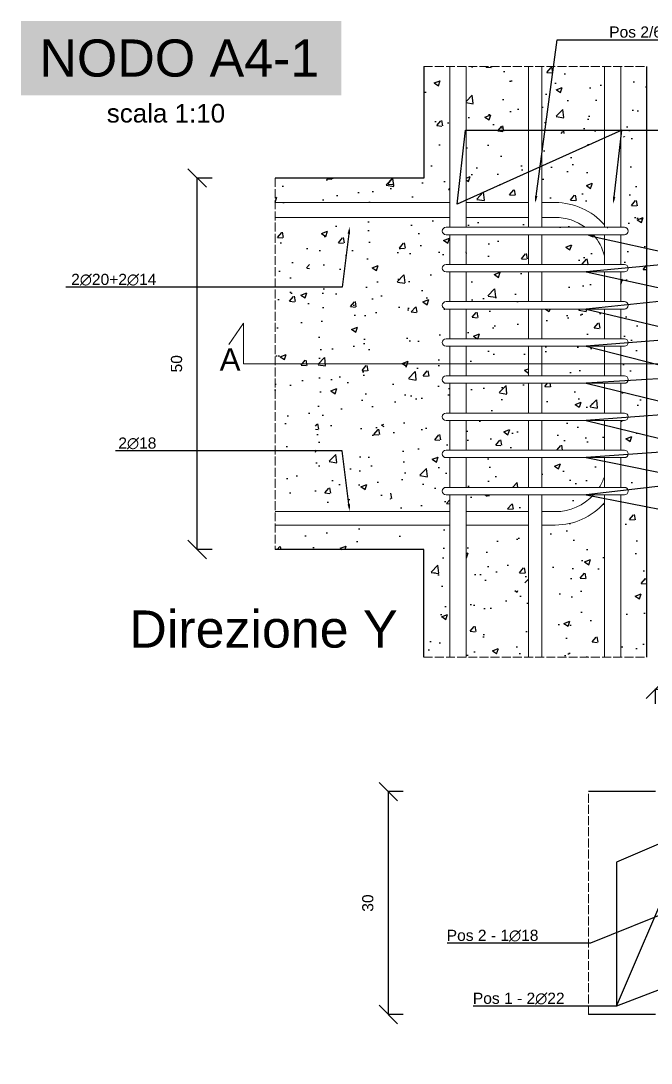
# Model space of a CAD drawing. Header units: millimetres. Extents: x -455371 to 117772, y -78417 to 116564.
# Drawn here: x -333745 to -332897, y 107063 to 108465 of the extents above; entities that cross this region are included whole.
import ezdxf
from ezdxf import colors
from ezdxf.entities.mleader import LeaderData, LeaderLine
from ezdxf.math import Vec2, Vec3

# ---------------------------------------------------------------- set-up
doc = ezdxf.new("R2010")
doc.units = ezdxf.units.MM
doc.linetypes.add('ACAD_ISO02W100', pattern=[15, 12, -3])
doc.layers.get('0').update_dxf_attribs({"color": 255})
for name, color, linetype, lineweight in [('armature', 5, 'Continuous', 18), ('Cls', 7, 'Continuous', 25), ('quote', 5, 'Continuous', 15), ('Scritte', 7, 'Continuous', 15), ('staffe', 10, 'Continuous', 15), ('tratteggio 1 a 50', 230, 'ACAD_ISO02W100', 15)]:
    doc.layers.add(name, color=color, linetype=linetype, lineweight=lineweight)
doc.layers.add('RETINI', color=253, linetype='Continuous')
doc.styles.get("Standard").update_dxf_attribs({"font": 'arial.ttf'})
doc.dimstyles.new('scala 1 a 10', dxfattribs={"dimtxt": 15, "dimasz": 25, "dimexe": 0.183, "dimexo": 0.1, "dimgap": 20, "dimtad": 2, "dimdec": 0, "dimlfac": 0.1, "dimzin": 0, "dimdsep": 46, "dimtxsty": 'Standard', "dimblk": 'OBLIQUE', "dimcen": -25, "dimadec": 0, "dimazin": 0, "dimtfac": 1, "dimtdec": 0, "dimtofl": 0, "dimtmove": 0, "dimatfit": 3, "dimfxl": 20, "dimfxlon": 1, "dimtolj": 1, "dimtzin": 0, "dimarcsym": 0})

# ---------------------------------------------------------------- blocks, each defined once
blk = doc.blocks.new('*U1373')
at = {"layer": 'staffe'}
blk.add_lwpolyline([(-120, 5), (120, 5, -1), (120, -5), (-120, -5, -1)], format="xyb", close=True, dxfattribs=at)
blk = doc.blocks.new('*U1374')
at = {"layer": 'armature', "color": 0, "linetype": 'ByBlock', "lineweight": -2, "transparency": 16777216}
for p in [(0, 350), (0, 300), (0, 250), (0, 200), (0, 150), (0, 100), (0, 50), (0, 0)]:
    blk.add_blockref('*U1373', p, dxfattribs=at)
blk = doc.blocks.new('_Oblique')
at = {"color": 0, "linetype": 'ByBlock', "lineweight": -2}
blk.add_line((-0.5, -0.5), (0.5, 0.5), dxfattribs=at)
blk = doc.blocks.new('*D2408')
at = {"layer": 'Defpoints', "color": 0, "transparency": 16777216}
for p in [(-332340.6, 107566), (-332890.6, 107428), (-332340.6, 107428)]:
    blk.add_point(p, dxfattribs=at)
at = {"layer": 'quote', "color": 0, "lineweight": -2, "transparency": 16777216}
for p, q in [((-332890.6, 107546), (-332890.6, 107566.2)), ((-332890.6, 107566), (-332340.6, 107566)), ((-332340.6, 107546), (-332340.6, 107566.2))]:
    blk.add_line(p, q, dxfattribs=at)
at = {"layer": 'quote', "color": 0, "lineweight": -2, "transparency": 16777216, "xscale": 25, "yscale": 25, "zscale": 25, "rotation": 180}
blk.add_blockref('_Oblique', (-332890.6, 107566), dxfattribs=at)
at = {"layer": 'quote', "color": 0, "lineweight": -2, "transparency": 16777216, "xscale": 25, "yscale": 25, "zscale": 25}
blk.add_blockref('_Oblique', (-332340.6, 107566), dxfattribs=at)
at = {"layer": 'quote', "color": 0, "transparency": 16777216, "insert": (-332615.6, 107593.7), "char_height": 15, "attachment_point": 5}
blk.add_mtext('\\A1;55', dxfattribs=at)
blk = doc.blocks.new('*D2409')
at = {"layer": 'Defpoints', "color": 0, "transparency": 16777216}
for p in [(-333250.1, 107428), (-332890.6, 107428), (-332890.6, 107128)]:
    blk.add_point(p, dxfattribs=at)
at = {"layer": 'quote', "color": 0, "lineweight": -2, "transparency": 16777216}
for p, q in [((-333230.1, 107428), (-333250.2, 107428)), ((-333250.1, 107128), (-333250.1, 107428)), ((-333230.1, 107128), (-333250.2, 107128))]:
    blk.add_line(p, q, dxfattribs=at)
at = {"layer": 'quote', "color": 0, "lineweight": -2, "transparency": 16777216, "xscale": 25, "yscale": 25, "zscale": 25}
for p, rotation in [((-333250.1, 107428), 90), ((-333250.1, 107128), 270)]:
    blk.add_blockref('_Oblique', p, dxfattribs=dict(at, rotation=rotation))
at = {"layer": 'quote', "color": 0, "transparency": 16777216, "insert": (-333277.7, 107278), "char_height": 15, "attachment_point": 5, "rotation": 90}
blk.add_mtext('\\A1;30', dxfattribs=at)
blk = doc.blocks.new('*D2419')
at = {"layer": 'Defpoints', "color": 0, "transparency": 16777216}
for p in [(-333507.3, 108253.8), (-332902.5, 108253.8), (-332902.5, 107753.8)]:
    blk.add_point(p, dxfattribs=at)
at = {"layer": 'quote', "color": 0, "lineweight": -2, "transparency": 16777216}
for p, q in [((-333487.3, 108253.8), (-333507.5, 108253.8)), ((-333507.3, 107753.8), (-333507.3, 108253.8)), ((-333487.3, 107753.8), (-333507.5, 107753.8))]:
    blk.add_line(p, q, dxfattribs=at)
at = {"layer": 'quote', "color": 0, "lineweight": -2, "transparency": 16777216, "xscale": 25, "yscale": 25, "zscale": 25}
for p, rotation in [((-333507.3, 108253.8), 90), ((-333507.3, 107753.8), 270)]:
    blk.add_blockref('_Oblique', p, dxfattribs=dict(at, rotation=rotation))
at = {"layer": 'quote', "color": 0, "transparency": 16777216, "insert": (-333535, 108003.8), "char_height": 15, "attachment_point": 5, "rotation": 90}
blk.add_mtext('\\A1;50', dxfattribs=at)

msp = doc.modelspace()

# ---------------------------------------------------------------- hatches: boundary and pattern name
at = {"layer": 'RETINI'}
h = msp.add_hatch(dxfattribs=at)
h.set_pattern_fill('AR-CONC', color=256, scale=0.45)
h.paths.add_polyline_path([(-333167.5, 107977.5), (-333172.5, 107977.5, -1), (-333172.5, 107987.5), (-333167.5, 107987.5), (-333167.5, 108027.5), (-333172.5, 108027.5, -1), (-333172.5, 108037.5), (-333167.5, 108037.5), (-333167.5, 108077.5), (-333172.5, 108077.5, -1), (-333172.5, 108087.5), (-333167.5, 108087.5), (-333167.5, 108127.5), (-333172.5, 108127.5, -1), (-333172.5, 108137.5), (-333167.5, 108137.5), (-333167.5, 108177.5), (-333172.5, 108177.5, -1), (-333172.5, 108187.5), (-333167.5, 108187.5), (-333167.5, 108200.8), (-333248.1, 108200.8), (-333248.1, 107804.8), (-333167.5, 107804.8), (-333167.5, 107827.5), (-333172.5, 107827.5, -1), (-333172.5, 107837.5), (-333167.5, 107837.5), (-333167.5, 107877.5), (-333172.5, 107877.5, -1), (-333172.5, 107887.5), (-333167.5, 107887.5), (-333167.5, 107927.5), (-333172.5, 107927.5, -1), (-333172.5, 107937.5), (-333167.5, 107937.5)])
h.paths.add_polyline_path([(-333256.1, 108200.8), (-333348.1, 108200.8), (-333348.1, 107804.8), (-333256.1, 107804.8)])
h.paths.add_polyline_path([(-333356.1, 108200.8), (-333402.5, 108200.8), (-333402.5, 107804.8), (-333356.1, 107804.8)])
h.paths.add_polyline_path([(-333061.5, 108200.8), (-333145.5, 108200.8), (-333145.5, 108187.5), (-333061.5, 108187.5)])
h.paths.add_polyline_path([(-333025.5, 108200.8), (-333043.5, 108200.8), (-333043.5, 108187.5), (-332985.2, 108187.5, 0.160184)])
h.paths.add_polyline_path([(-333061.5, 108177.5), (-333145.5, 108177.5), (-333145.5, 108137.5), (-333061.5, 108137.5)])
h.paths.add_polyline_path([(-332974.3, 108177.5), (-333043.5, 108177.5), (-333043.5, 108137.5), (-332959.5, 108137.5), (-332959.5, 108149.2, 0.119255)])
h.paths.add_polyline_path([(-333061.5, 108127.5), (-333145.5, 108127.5), (-333145.5, 108087.5), (-333061.5, 108087.5)])
h.paths.add_polyline_path([(-332959.5, 108127.5), (-333043.5, 108127.5), (-333043.5, 108087.5), (-332959.5, 108087.5)])
h.paths.add_polyline_path([(-333061.5, 108077.5), (-333145.5, 108077.5), (-333145.5, 108037.5), (-333061.5, 108037.5)])
h.paths.add_polyline_path([(-332959.5, 108077.5), (-333043.5, 108077.5), (-333043.5, 108037.5), (-332959.5, 108037.5)])
h.paths.add_polyline_path([(-333061.5, 108027.5), (-333145.5, 108027.5), (-333145.5, 107987.5), (-333061.5, 107987.5)])
h.paths.add_polyline_path([(-332959.5, 108027.5), (-333043.5, 108027.5), (-333043.5, 107987.5), (-332959.5, 107987.5)])
h.paths.add_polyline_path([(-333061.5, 107977.5), (-333145.5, 107977.5), (-333145.5, 107937.5), (-333061.5, 107937.5)])
h.paths.add_polyline_path([(-332959.5, 107977.5), (-333043.5, 107977.5), (-333043.5, 107937.5), (-332959.5, 107937.5)])
h.paths.add_polyline_path([(-333061.5, 107927.5), (-333145.5, 107927.5), (-333145.5, 107887.5), (-333061.5, 107887.5)])
h.paths.add_polyline_path([(-332959.5, 107927.5), (-333043.5, 107927.5), (-333043.5, 107887.5), (-332959.5, 107887.5)])
h.paths.add_polyline_path([(-333061.5, 107877.5), (-333145.5, 107877.5), (-333145.5, 107837.5), (-333061.5, 107837.5)])
h.paths.add_polyline_path([(-332959.5, 107877.5), (-333043.5, 107877.5), (-333043.5, 107837.5), (-332966.3, 107837.5, 0.055495), (-332959.5, 107851.5)])
h.paths.add_polyline_path([(-333061.5, 107827.5), (-333145.5, 107827.5), (-333145.5, 107804.8), (-333061.5, 107804.8)])
h.paths.add_polyline_path([(-332973.9, 107827.5), (-333043.5, 107827.5), (-333043.5, 107804.8), (-333025.5, 107804.8, 0.210392)])
h.paths.add_polyline_path([(-333061.5, 107786.8), (-333145.5, 107786.8), (-333145.5, 107708.8), (-333061.5, 107708.8)])
h.paths.add_polyline_path([(-333061.5, 107698.8), (-333145.5, 107698.8), (-333145.5, 107608.8), (-333061.5, 107608.8)])
h.paths.add_polyline_path([(-332959.5, 107816.6, -0.21525), (-333025.5, 107786.8), (-333043.5, 107786.8), (-333043.5, 107708.8), (-332959.5, 107708.8)])
h.paths.add_polyline_path([(-332959.5, 107698.8), (-333043.5, 107698.8), (-333043.5, 107608.8), (-332959.5, 107608.8)])
h.paths.add_polyline_path([(-333061.5, 108303.8), (-333145.5, 108303.8), (-333145.5, 108220.8), (-333061.5, 108220.8)])
h.paths.add_polyline_path([(-332959.5, 108303.8), (-333043.5, 108303.8), (-333043.5, 108220.8), (-333025.5, 108220.8, -0.21525), (-332959.5, 108191)])
h.paths.add_polyline_path([(-332959.5, 108403.8), (-333043.5, 108403.8), (-333043.5, 108313.8), (-332959.5, 108313.8)])
h.paths.add_polyline_path([(-333061.5, 108403.8), (-333145.5, 108403.8), (-333145.5, 108313.8), (-333061.5, 108313.8)])
h = msp.add_hatch(dxfattribs=at)
h.set_pattern_fill('AR-CONC', color=256, scale=0.45)
edge = h.paths.add_edge_path()
edge.add_line((-333167.5, 108403.8), (-333202.5, 108403.8))
edge.add_line((-333202.5, 108403.8), (-333202.5, 108253.8))
edge.add_line((-333202.5, 108253.8), (-333402.5, 108253.8))
edge.add_line((-333402.5, 108253.8), (-333402.5, 108220.8))
edge.add_line((-333402.5, 108220.8), (-333356.1, 108220.8))
edge.add_line((-333356.1, 108220.8), (-333356.1, 108224.8))
edge.add_arc((-333352.1, 108224.8), 4, 2.2127, 180.0004, ccw=False)
edge.add_line((-333348.1, 108225), (-333348.1, 108220.8))
edge.add_line((-333348.1, 108220.8), (-333256.1, 108220.8))
edge.add_line((-333256.1, 108220.8), (-333256.1, 108224.8))
edge.add_arc((-333252.1, 108224.8), 4, 2.2127, 180.0004, ccw=False)
edge.add_line((-333248.1, 108225), (-333248.1, 108220.8))
edge.add_line((-333248.1, 108220.8), (-333167.5, 108220.8))
edge.add_line((-333167.5, 108220.8), (-333167.5, 108303.8))
edge.add_line((-333167.5, 108303.8), (-333172.5, 108303.8))
edge.add_arc((-333172.5, 108308.8), 5, 90, 270, ccw=False)
edge.add_line((-333172.5, 108313.8), (-333167.5, 108313.8))
edge.add_line((-333167.5, 108313.8), (-333167.5, 108403.8))
h = msp.add_hatch(dxfattribs=at)
h.set_pattern_fill('AR-CONC', color=256, scale=0.45)
edge = h.paths.add_edge_path()
edge.add_line((-332927.5, 107608.8), (-332902.5, 107608.8))
edge.add_line((-332902.5, 107608.8), (-332902.5, 108403.8))
edge.add_line((-332902.5, 108403.8), (-332927.5, 108403.8))
edge.add_arc((-332932.5, 108403.8), 5, -90, 0, ccw=False)
edge.add_line((-332932.5, 108398.8), (-332937.3, 108398.8))
edge.add_line((-332937.3, 108398.8), (-332937.4, 108308.8))
edge.add_line((-332937.4, 108308.8), (-332932.5, 108308.8))
edge.add_arc((-332932.5, 108303.8), 5, -90, 90, ccw=False)
edge.add_line((-332932.5, 108298.8), (-332937.4, 108298.8))
edge.add_line((-332937.4, 108298.8), (-332937.5, 108253.8))
edge.add_line((-332937.5, 108253.8), (-332937.5, 108187.5))
edge.add_line((-332937.5, 108187.5), (-332932.5, 108187.5))
edge.add_arc((-332932.5, 108182.5), 5, -90, 90, ccw=False)
edge.add_line((-332932.5, 108177.5), (-332937.5, 108177.5))
edge.add_line((-332937.5, 108177.5), (-332937.5, 108137.5))
edge.add_line((-332937.5, 108137.5), (-332932.5, 108137.5))
edge.add_arc((-332932.5, 108132.5), 5, -90, 90, ccw=False)
edge.add_line((-332932.5, 108127.5), (-332937.5, 108127.5))
edge.add_line((-332937.5, 108127.5), (-332937.5, 108087.5))
edge.add_line((-332937.5, 108087.5), (-332932.5, 108087.5))
edge.add_arc((-332932.5, 108082.5), 5, -90, 90, ccw=False)
edge.add_line((-332932.5, 108077.5), (-332937.5, 108077.5))
edge.add_line((-332937.5, 108077.5), (-332937.5, 108037.5))
edge.add_line((-332937.5, 108037.5), (-332932.5, 108037.5))
edge.add_arc((-332932.5, 108032.5), 5, -90, 90, ccw=False)
edge.add_line((-332932.5, 108027.5), (-332937.5, 108027.5))
edge.add_line((-332937.5, 108027.5), (-332937.5, 107987.5))
edge.add_line((-332937.5, 107987.5), (-332932.5, 107987.5))
edge.add_arc((-332932.5, 107982.5), 5, -90, 90, ccw=False)
edge.add_line((-332932.5, 107977.5), (-332937.5, 107977.5))
edge.add_line((-332937.5, 107977.5), (-332937.5, 107937.5))
edge.add_line((-332937.5, 107937.5), (-332932.5, 107937.5))
edge.add_arc((-332932.5, 107932.5), 5, -90, 90, ccw=False)
edge.add_line((-332932.5, 107927.5), (-332937.5, 107927.5))
edge.add_line((-332937.5, 107927.5), (-332937.5, 107887.5))
edge.add_line((-332937.5, 107887.5), (-332932.5, 107887.5))
edge.add_arc((-332932.5, 107882.5), 5, -90, 90, ccw=False)
edge.add_line((-332932.5, 107877.5), (-332937.5, 107877.5))
edge.add_line((-332937.5, 107877.5), (-332937.5, 107837.5))
edge.add_line((-332937.5, 107837.5), (-332932.5, 107837.5))
edge.add_arc((-332932.5, 107832.5), 5, -90, 90, ccw=False)
edge.add_line((-332932.5, 107827.5), (-332937.5, 107827.5))
edge.add_line((-332937.5, 107827.5), (-332937.5, 107713.8))
edge.add_line((-332937.5, 107713.8), (-332932.5, 107713.8))
edge.add_arc((-332932.5, 107708.8), 5, -90, 90, ccw=False)
edge.add_line((-332932.5, 107703.8), (-332937.5, 107703.8))
edge.add_line((-332937.5, 107703.8), (-332937.5, 107613.8))
edge.add_line((-332937.5, 107613.8), (-332932.5, 107613.8))
edge.add_arc((-332932.5, 107608.8), 5, 0, 90, ccw=False)
h = msp.add_hatch(dxfattribs=at)
h.set_pattern_fill('AR-CONC', color=256, scale=0.45)
edge = h.paths.add_edge_path()
edge.add_line((-333202.5, 107608.8), (-333167.5, 107608.8))
edge.add_line((-333167.5, 107608.8), (-333167.5, 107698.8))
edge.add_line((-333167.5, 107698.8), (-333172.5, 107698.8))
edge.add_arc((-333172.5, 107703.8), 5, 90, 270, ccw=False)
edge.add_line((-333172.5, 107708.8), (-333167.5, 107708.8))
edge.add_line((-333167.5, 107708.8), (-333167.5, 107786.8))
edge.add_line((-333167.5, 107786.8), (-333248.1, 107786.8))
edge.add_line((-333248.1, 107786.8), (-333248.1, 107782.8))
edge.add_arc((-333252.1, 107782.7), 4, -180, 2.2127, ccw=False)
edge.add_line((-333256.1, 107782.7), (-333256.1, 107786.8))
edge.add_line((-333256.1, 107786.8), (-333348.1, 107786.8))
edge.add_line((-333348.1, 107786.8), (-333348.1, 107782.8))
edge.add_arc((-333352.1, 107782.7), 4, -180, 2.2127, ccw=False)
edge.add_line((-333356.1, 107782.7), (-333356.1, 107786.8))
edge.add_line((-333356.1, 107786.8), (-333402.5, 107786.8))
edge.add_line((-333402.5, 107786.8), (-333402.5, 107753.8))
edge.add_line((-333402.5, 107753.8), (-333202.5, 107753.8))
edge.add_line((-333202.5, 107753.8), (-333202.5, 107608.8))

# ---------------------------------------------------------------- linework, layer by layer
at = {"layer": 'armature'}
for points in [[(-333167.5, 108403.8), (-333167.5, 108187.5)], [(-333167.5, 108403.8), (-333167.5, 108313.8)], [(-333145.5, 108313.8), (-333145.5, 108403.8)], [(-333145.5, 108187.5), (-333145.5, 108403.8)], [(-333061.5, 108313.8), (-333061.5, 108403.8)], [(-333061.5, 108187.5), (-333061.5, 108403.8)], [(-333043.5, 108403.8), (-333043.5, 108187.5)], [(-333043.5, 108403.8), (-333043.5, 108313.8)], [(-332959.5, 108313.8), (-332959.5, 108403.8)], [(-332959.5, 108187.5), (-332959.5, 108403.8)], [(-332937.5, 108403.8), (-332937.5, 108187.5)], [(-332937.5, 108403.8), (-332937.5, 108313.8)], [(-332937.5, 108224.8), (-332937.5, 108187.5)], [(-333356.1, 108220.8), (-333402.5, 108220.8)], [(-333167.5, 108220.8), (-333402.5, 108220.8)], [(-333256.1, 108220.8), (-333348.1, 108220.8)], [(-333061.5, 108220.8), (-333145.5, 108220.8)], [(-333402.5, 108200.8), (-333356.1, 108200.8)], [(-333402.5, 108200.8), (-333167.5, 108200.8)], [(-333348.1, 108200.8), (-333256.1, 108200.8)], [(-333145.5, 108200.8), (-333061.5, 108200.8)], [(-332955.5, 108186.1), (-332955.5, 108187.5)], [(-333167.5, 108177.5), (-333167.5, 108137.5)], [(-333145.5, 108137.5), (-333145.5, 108177.5)], [(-333061.5, 108137.5), (-333061.5, 108177.5)], [(-333043.5, 108177.5), (-333043.5, 108137.5)], [(-332959.5, 108137.5), (-332959.5, 108177.5)], [(-332937.5, 108177.5), (-332937.5, 108137.5)], [(-332937.5, 108177.5), (-332937.5, 108137.5)], [(-333167.5, 108127.5), (-333167.5, 108087.5)], [(-333145.5, 108087.5), (-333145.5, 108127.5)], [(-333061.5, 108087.5), (-333061.5, 108127.5)], [(-333043.5, 108127.5), (-333043.5, 108087.5)], [(-332959.5, 108087.5), (-332959.5, 108127.5)], [(-332937.5, 108127.5), (-332937.5, 108087.5)], [(-332937.5, 108127.5), (-332937.5, 108087.5)], [(-332937.5, 108087.5), (-332937.5, 108127.5)], [(-333167.5, 108077.5), (-333167.5, 108037.5)], [(-333145.5, 108037.5), (-333145.5, 108077.5)], [(-333061.5, 108037.5), (-333061.5, 108077.5)], [(-333043.5, 108077.5), (-333043.5, 108037.5)], [(-332959.5, 108037.5), (-332959.5, 108077.5)], [(-332937.5, 108077.5), (-332937.5, 108037.5)], [(-332937.5, 108077.5), (-332937.5, 108037.5)], [(-332937.5, 108037.5), (-332937.5, 108077.5)], [(-333167.5, 108027.5), (-333167.5, 107987.5)], [(-333145.5, 107987.5), (-333145.5, 108027.5)], [(-333061.5, 107987.5), (-333061.5, 108027.5)], [(-333043.5, 108027.5), (-333043.5, 107987.5)], [(-332959.5, 107987.5), (-332959.5, 108027.5)], [(-332937.5, 108027.5), (-332937.5, 107987.5)], [(-332937.5, 108027.5), (-332937.5, 107987.5)], [(-332937.5, 107987.5), (-332937.5, 108027.5)], [(-333167.5, 107977.5), (-333167.5, 107937.5)], [(-333145.5, 107937.5), (-333145.5, 107977.5)], [(-333061.5, 107937.5), (-333061.5, 107977.5)], [(-333043.5, 107977.5), (-333043.5, 107937.5)], [(-332959.5, 107937.5), (-332959.5, 107977.5)], [(-332937.5, 107977.5), (-332937.5, 107937.5)], [(-332937.5, 107977.5), (-332937.5, 107937.5)], [(-332937.5, 107937.5), (-332937.5, 107977.5)], [(-333167.5, 107927.5), (-333167.5, 107887.5)], [(-333145.5, 107887.5), (-333145.5, 107927.5)], [(-333061.5, 107887.5), (-333061.5, 107927.5)], [(-333043.5, 107927.5), (-333043.5, 107887.5)], [(-332959.5, 107887.5), (-332959.5, 107927.5)], [(-332937.5, 107927.5), (-332937.5, 107887.5)], [(-332937.5, 107927.5), (-332937.5, 107887.5)], [(-332937.5, 107887.5), (-332937.5, 107927.5)], [(-333167.5, 107877.5), (-333167.5, 107837.5)], [(-333145.5, 107837.5), (-333145.5, 107877.5)], [(-333061.5, 107837.5), (-333061.5, 107877.5)], [(-333043.5, 107877.5), (-333043.5, 107837.5)], [(-332959.5, 107837.5), (-332959.5, 107877.5)], [(-332937.5, 107877.5), (-332937.5, 107837.5)], [(-332937.5, 107877.5), (-332937.5, 107874.8)], [(-332937.5, 107837.5), (-332937.5, 107877.5)], [(-333167.5, 107827.5), (-333167.5, 107608.8)], [(-333145.5, 107608.8), (-333145.5, 107827.5)], [(-333061.5, 107608.8), (-333061.5, 107827.5)], [(-333043.5, 107827.5), (-333043.5, 107608.8)], [(-332959.5, 107608.8), (-332959.5, 107827.5)], [(-332937.5, 107782.8), (-332937.5, 107827.5)], [(-332937.5, 107827.5), (-332937.5, 107608.8)], [(-333402.5, 107804.8), (-333356.1, 107804.8)], [(-333402.5, 107804.8), (-333167.5, 107804.8)], [(-333348.1, 107804.8), (-333256.1, 107804.8)], [(-333145.5, 107804.8), (-333061.5, 107804.8)], [(-333356.1, 107786.8), (-333402.5, 107786.8)], [(-333167.5, 107786.8), (-333402.5, 107786.8)], [(-333256.1, 107786.8), (-333348.1, 107786.8)], [(-333061.5, 107786.8), (-333145.5, 107786.8)], [(-333167.5, 107698.8), (-333167.5, 107608.8)], [(-333145.5, 107608.8), (-333145.5, 107698.8)], [(-333061.5, 107608.8), (-333061.5, 107698.8)], [(-333043.5, 107698.8), (-333043.5, 107608.8)], [(-332959.5, 107608.8), (-332959.5, 107698.8)], [(-332937.5, 107698.8), (-332937.5, 107608.8)]]:
    msp.add_lwpolyline(points, dxfattribs=at)
for points in [[(-332959.5, 108191, 0.21525), (-333025.5, 108220.8), (-333043.5, 108220.8)], [(-333043.5, 108200.8), (-333025.5, 108200.8, -0.160184), (-332985.2, 108187.5)], [(-332974.3, 108177.5, -0.119255), (-332959.5, 108149.2, -0.119255)], [(-332966.3, 107837.5, 0.055495), (-332959.5, 107851.5)], [(-333043.5, 107804.8), (-333025.5, 107804.8, 0.210392), (-332973.9, 107827.5)], [(-332959.5, 107816.6, -0.21525), (-333025.5, 107786.8), (-333043.5, 107786.8)]]:
    msp.add_lwpolyline(points, format="xyb", dxfattribs=at)
at = {"layer": 'Cls'}
for points in [[(-333202.5, 108403.8), (-333202.5, 108253.8), (-333402.5, 108253.8)], [(-332902.5, 107608.8), (-332902.5, 108403.8)], [(-333202.5, 107608.8), (-333202.5, 107753.8), (-333402.5, 107753.8)], [(-332890.6, 107428), (-332981, 107428)], [(-332890.6, 107128), (-332981, 107128)]]:
    msp.add_lwpolyline(points, dxfattribs=at)
at = {"layer": 'quote'}
msp.add_lwpolyline([(-332770.5, 108029.8), (-332790.1, 108058.6), (-332790.1, 108003.8), (-332790.1, 108003.8), (-332790.1, 108003.8), (-332790.1, 108003.8), (-333444.9, 108003.8), (-333444.9, 108058.6), (-333464.5, 108029.8)], dxfattribs=at)
at = {"layer": 'tratteggio 1 a 50'}
for points in [[(-333202.5, 108403.8), (-332902.5, 108403.8)], [(-333402.5, 108253.8), (-333402.5, 107753.8)], [(-333202.5, 107608.8), (-332902.5, 107608.8)], [(-332981, 107128), (-332981, 107428)]]:
    msp.add_lwpolyline(points, dxfattribs=at)

# ---------------------------------------------------------------- block references
at = {"layer": 'armature'}
msp.add_blockref('*U1374', (-333052.5, 107832.5), dxfattribs=at)

# ---------------------------------------------------------------- texts
at = {"layer": 'Scritte', "insert": (-333719.5, 108440.3), "char_height": 50, "attachment_point": 1, "bg_fill": 1, "box_fill_scale": 1.5, "bg_fill_color": 253, "bg_fill_transparency": 0}
msp.add_mtext_dynamic_manual_height_columns('NODO A4-1', width=381.215, gutter_width=12.5, heights=[0], dxfattribs=at)
at = {"layer": 'Scritte', "attachment_point": 1}
for s, width, heights, insert, char_height in [('scala 1:10', 172.003, [34.7], (-333628.9, 108353.5), 25), ('\\pxt16;A', 52.404, [0], (-333477, 108024.7), 30), ('Direzione Y', 381.257, [89.6], (-333598.6, 107671.8), 50)]:
    msp.add_mtext_dynamic_manual_height_columns(s, width=width, gutter_width=12.5, heights=heights, dxfattribs=dict(at, insert=insert, char_height=char_height))

# ---------------------------------------------------------------- dimensions: what is measured, and where the dimension line sits
at = {"layer": 'quote'}
for base, p1, p2, picture, middle in [((-333507.3, 108253.8), (-332902.5, 107753.8), (-332902.5, 108253.8), '*D2419', (-333535, 108003.8)), ((-333250.1, 107428), (-332890.6, 107128), (-332890.6, 107428), '*D2409', (-333277.7, 107278))]:
    dim = msp.add_linear_dim(base=base, p1=p1, p2=p2, angle=90, dimstyle='scala 1 a 10', dxfattribs=at)
    dim.commit()
    dim.dimension.update_dxf_attribs({"geometry": picture, "text_midpoint": middle})
dim = msp.add_linear_dim(base=(-332340.6, 107566), p1=(-332890.6, 107428), p2=(-332340.6, 107428), dimstyle='scala 1 a 10', dxfattribs=at)
dim.commit()
dim.dimension.update_dxf_attribs({"geometry": '*D2408', "text_midpoint": (-332615.6, 107593.7)})

# ---------------------------------------------------------------- leaders
ml = msp.add_multileader_mtext('Standard', dxfattribs=at)
ml.set_content('Pos 2/6 - 2∅18', color=256)
ml.set_leader_properties()
ml.build(insert=Vec2(0, 0))
ml.multileader.update_dxf_attribs({"text_left_attachment_type": 6, "text_right_attachment_type": 6, "dogleg_length": 20, "arrow_head_size": 10})
ctx = ml.context
ctx.base_point, ctx.char_height, ctx.arrow_head_size, ctx.landing_gap_size, ctx.plane_origin = Vec3(-333003, 108439.8), 15, 10, 50, Vec3(-333048.5, 108309.2)
ctx.left_attachment, ctx.right_attachment = 6, 6
notes = []
notes.append((ctx, [(0, (1, 1, 0), (-333023, 108439.8), (1, 0), 20, [(1, [(-333052.5, 108219.7), (-333023, 108439.8)], 0, [])])]))
ctx.mtext.insert, ctx.mtext.flow_direction = Vec3(-332953, 108457.8), 5
ml = msp.add_multileader_mtext('Standard', dxfattribs=at)
ml.set_content('Pos 1/5 - 2∅22', color=256)
ml.set_leader_properties()
ml.build(insert=Vec2(0, 0))
ml.multileader.update_dxf_attribs({"text_left_attachment_type": 6, "text_right_attachment_type": 6, "dogleg_length": 20, "arrow_head_size": 10})
ctx = ml.context
ctx.base_point, ctx.char_height, ctx.arrow_head_size, ctx.landing_gap_size, ctx.plane_origin = Vec3(-332916, 108318.3), 15, 10, 50, Vec3(-332943.5, 108308)
ctx.left_attachment, ctx.right_attachment = 6, 6
notes.append((ctx, [(0, (1, 1, 0), (-332936, 108318.3), (1, 0), 20, [(0, [(-332947.5, 108218.6), (-332936, 108318.3), (-333157.5, 108218.6), (-333146.4, 108318.3)], 0, [])])]))
ctx.mtext.insert, ctx.mtext.flow_direction = Vec3(-332866, 108336.3), 5
ml = msp.add_multileader_mtext('Standard', dxfattribs=at)
ml.set_content('2∅20+2∅14', color=256)
ml.set_leader_properties()
ml.build(insert=Vec2(0, 0))
ml.multileader.update_dxf_attribs({"text_left_attachment_type": 6, "text_right_attachment_type": 6, "dogleg_length": 20, "arrow_head_size": 10})
ctx = ml.context
ctx.base_point, ctx.char_height, ctx.arrow_head_size, ctx.landing_gap_size, ctx.plane_origin = Vec3(-333725.3, 108106.9), 15, 10, 50, Vec3(-333616.5, 108117.3)
ctx.left_attachment, ctx.right_attachment, ctx.text_align_type = 6, 6, 2
notes.append((ctx, [(0, (1, 1, 0), (-333492.2, 108106.9), (-1, 0), 20, [(0, [(-333302.1, 108188.7), (-333312.2, 108106.9)], 0, [])])]))
ctx.mtext.insert, ctx.mtext.alignment, ctx.mtext.flow_direction = Vec3(-333562.2, 108124.9), 3, 5
ml = msp.add_multileader_mtext('Standard', dxfattribs=at)
ml.set_content('8∅10/5', color=256)
ml.set_leader_properties()
ml.build(insert=Vec2(0, 0))
ml.multileader.update_dxf_attribs({"text_left_attachment_type": 6, "text_right_attachment_type": 6, "dogleg_length": 20, "arrow_head_size": 10})
ctx = ml.context
ctx.base_point, ctx.char_height, ctx.arrow_head_size, ctx.landing_gap_size, ctx.plane_origin = Vec3(-332807.4, 107730.1), 15, 10, 50, Vec3(-332875.6, 108272)
ctx.left_attachment, ctx.right_attachment = 6, 6
notes.append((ctx, [(0, (1, 1, 0), (-332827.4, 107730.1), (1, 0), 20, [(7, [(-332984.1, 108177.5), (-332827.4, 108142.4), (-332984.1, 108127.5), (-332827.4, 108093.5), (-332984.1, 108077.5), (-332827.4, 108040.1), (-332984.1, 108027.5), (-332827.4, 107987.5), (-332984.1, 107977.5), (-332827.4, 107939.4), (-332984.1, 107927.5), (-332827.4, 107889.1), (-332984.1, 107877.5), (-332827.4, 107845.9), (-332984.1, 107827.5), (-332827.4, 107797)], 0, [])])]))
ctx.mtext.insert, ctx.mtext.flow_direction = Vec3(-332757.4, 107748.1), 5
ml = msp.add_multileader_mtext('Standard', dxfattribs=at)
ml.set_content('2∅18', color=256)
ml.set_leader_properties()
ml.build(insert=Vec2(0, 0))
ml.multileader.update_dxf_attribs({"text_left_attachment_type": 6, "text_right_attachment_type": 6, "dogleg_length": 20, "arrow_head_size": 10})
ctx = ml.context
ctx.base_point, ctx.char_height, ctx.arrow_head_size, ctx.landing_gap_size, ctx.plane_origin = Vec3(-333661.9, 107886.6), 15, 10, 50, Vec3(-333616.5, 107876.3)
ctx.left_attachment, ctx.right_attachment, ctx.text_align_type = 6, 6, 2
notes.append((ctx, [(0, (1, 1, 0), (-333492.2, 107886.6), (-1, 0), 20, [(0, [(-333302.1, 107804.8), (-333312.2, 107886.6)], 0, [])])]))
ctx.mtext.insert, ctx.mtext.alignment, ctx.mtext.flow_direction = Vec3(-333562.2, 107904.6), 3, 5
ml = msp.add_multileader_mtext('Standard', dxfattribs=at)
ml.set_content('Pos 1 - 2∅22', color=256)
ml.set_leader_properties()
ml.build(insert=Vec2(0, 0))
ml.multileader.update_dxf_attribs({"text_left_attachment_type": 6, "text_right_attachment_type": 6, "dogleg_length": 20, "arrow_head_size": 10})
ctx = ml.context
ctx.base_point, ctx.char_height, ctx.arrow_head_size, ctx.landing_gap_size, ctx.plane_origin = Vec3(-333183.8, 107139.4), 15, 10, 50, Vec3(-332841.7, 107178.1)
ctx.left_attachment, ctx.right_attachment, ctx.text_align_type = 6, 6, 2
notes.append((ctx, [(0, (1, 1, 0), (-332943, 107139.4), (-1, 0), 20, [(1, [(-332841.7, 107178.1), (-332943, 107139.4), (-332841.7, 107376.6), (-332943, 107333)], 0, [])])]))
ctx.mtext.insert, ctx.mtext.alignment, ctx.mtext.flow_direction = Vec3(-333013, 107157.4), 3, 5
ml = msp.add_multileader_mtext('Standard', dxfattribs=at)
ml.set_content('Pos 2 - 1∅18', color=256)
ml.set_leader_properties()
ml.build(insert=Vec2(0, 0))
ml.multileader.update_dxf_attribs({"text_left_attachment_type": 6, "text_right_attachment_type": 6, "dogleg_length": 20, "arrow_head_size": 10})
ctx = ml.context
ctx.base_point, ctx.char_height, ctx.arrow_head_size, ctx.landing_gap_size, ctx.plane_origin = Vec3(-333219.2, 107224.1), 15, 10, 50, Vec3(-332533.8, 107141.8)
ctx.left_attachment, ctx.right_attachment, ctx.text_align_type = 6, 6, 2
notes.append((ctx, [(0, (1, 1, 0), (-332978.2, 107224.1), (-1, 0), 20, [(3, [(-332845.8, 107277.3), (-332978.2, 107224.1)], 0, [])])]))
ctx.mtext.insert, ctx.mtext.alignment, ctx.mtext.flow_direction = Vec3(-333048.2, 107242.1), 3, 5
for ctx, leaders in notes:
    for number, flags, end, landing, length, lines in leaders:
        leader = LeaderData()
        leader.index, (leader.has_last_leader_line, leader.has_dogleg_vector, leader.attachment_direction) = number, flags
        leader.last_leader_point, leader.dogleg_vector, leader.dogleg_length = Vec3(end), Vec3(landing), length
        for number, points, colour, breaks in lines:
            line = LeaderLine()
            line.index, line.vertices, line.color, line.breaks = number, Vec3.list(points), colors.encode_raw_color(colour), breaks
            leader.lines.append(line)
        ctx.leaders.append(leader)

doc.saveas('drawing.dxf')
